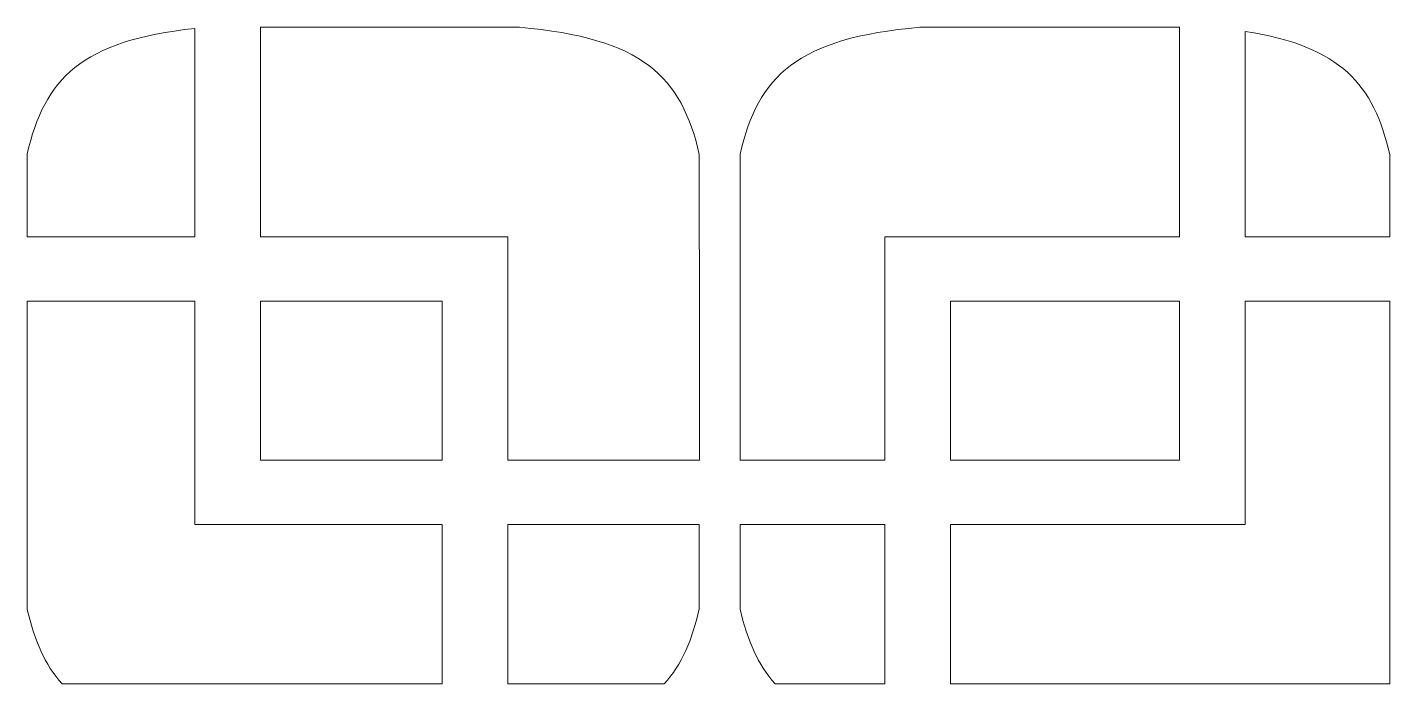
# Model space of a CAD drawing. Header units: millimetres. Extents: x -1200 to 1200, y -590 to 590.
# Drawn here: x -731 to -163, y -590 to -316 of the extents above; entities that cross this region are included whole.
import ezdxf

# ---------------------------------------------------------------- set-up
doc = ezdxf.new("R2010")
doc.units = ezdxf.units.MM
doc.header["$MEASUREMENT"] = 0
doc.layers.add('Layer 1', color=7, linetype='Continuous')

msp = doc.modelspace()

# ---------------------------------------------------------------- linework, layer by layer
at = {"layer": 'Layer 1', "color": 250, "lineweight": 20}
for points, knots in [([(-731.4806, -403.486), (-731.4806, -403.486), (-731.4806, -368.9474), (-731.4806, -368.9474), (-731.4806, -368.9474), (-730.777, -366.0672), (-730.777, -366.0672), (-730.777, -366.0672), (-730.0266, -363.259), (-730.0266, -363.259), (-730.0266, -363.259), (-729.2293, -360.5468), (-729.2293, -360.5468), (-729.2293, -360.5468), (-728.3616, -357.9306), (-728.3616, -357.9306), (-728.3616, -357.9306), (-727.4236, -355.3864), (-727.4236, -355.3864), (-727.4236, -355.3864), (-726.4152, -352.9382), (-726.4152, -352.9382), (-726.4152, -352.9382), (-725.3365, -350.562), (-725.3365, -350.562), (-725.3365, -350.562), (-724.1639, -348.2819), (-724.1639, -348.2819), (-724.1639, -348.2819), (-722.921, -346.0737), (-722.921, -346.0737), (-722.921, -346.0737), (-721.6078, -343.9616), (-721.6078, -343.9616), (-721.6078, -343.9616), (-720.1773, -341.9214), (-720.1773, -341.9214), (-720.1773, -341.9214), (-718.653, -339.9772), (-718.653, -339.9772), (-718.653, -339.9772), (-717.0349, -338.0811), (-717.0349, -338.0811), (-717.0349, -338.0811), (-715.3464, -336.281), (-715.3464, -336.281), (-715.3464, -336.281), (-713.4938, -334.5768), (-713.4938, -334.5768), (-713.4938, -334.5768), (-711.5474, -332.9207), (-711.5474, -332.9207), (-711.5474, -332.9207), (-709.4837, -331.3606), (-709.4837, -331.3606), (-709.4837, -331.3606), (-707.2794, -329.8725), (-707.2794, -329.8725), (-707.2794, -329.8725), (-704.9811, -328.4564), (-704.9811, -328.4564), (-704.9811, -328.4564), (-702.5423, -327.1363), (-702.5423, -327.1363), (-702.5423, -327.1363), (-699.9627, -325.8642), (-699.9627, -325.8642), (-699.9627, -325.8642), (-697.2424, -324.6641), (-697.2424, -324.6641), (-697.2424, -324.6641), (-694.3814, -323.56), (-694.3814, -323.56), (-694.3814, -323.56), (-691.3797, -322.504), (-691.3797, -322.504), (-691.3797, -322.504), (-688.2138, -321.5199), (-688.2138, -321.5199), (-688.2138, -321.5199), (-684.9073, -320.6318), (-684.9073, -320.6318), (-684.9073, -320.6318), (-681.4132, -319.7917), (-681.4132, -319.7917), (-681.4132, -319.7917), (-677.7783, -319.0237), (-677.7783, -319.0237), (-677.7783, -319.0237), (-673.9558, -318.3276), (-673.9558, -318.3276), (-673.9558, -318.3276), (-669.9926, -317.6796), (-669.9926, -317.6796), (-669.9926, -317.6796), (-665.8184, -317.1036), (-665.8184, -317.1036), (-665.8184, -317.1036), (-661.48, -316.6235), (-661.48, -316.6235), (-661.48, -316.6235), (-661.48, -403.486), (-661.48, -403.486), (-661.48, -403.486), (-731.4806, -403.486), (-731.4806, -403.486)], [0, 0, 0, 0, 0.02857143, 0.02857143, 0.02857143, 0.05714286, 0.05714286, 0.05714286, 0.08571429, 0.08571429, 0.08571429, 0.11428571, 0.11428571, 0.11428571, 0.14285714, 0.14285714, 0.14285714, 0.17142857, 0.17142857, 0.17142857, 0.2, 0.2, 0.2, 0.22857143, 0.22857143, 0.22857143, 0.25714286, 0.25714286, 0.25714286, 0.28571429, 0.28571429, 0.28571429, 0.31428571, 0.31428571, 0.31428571, 0.34285714, 0.34285714, 0.34285714, 0.37142857, 0.37142857, 0.37142857, 0.4, 0.4, 0.4, 0.42857143, 0.42857143, 0.42857143, 0.45714286, 0.45714286, 0.45714286, 0.48571429, 0.48571429, 0.48571429, 0.51428571, 0.51428571, 0.51428571, 0.54285714, 0.54285714, 0.54285714, 0.57142857, 0.57142857, 0.57142857, 0.6, 0.6, 0.6, 0.62857143, 0.62857143, 0.62857143, 0.65714286, 0.65714286, 0.65714286, 0.68571429, 0.68571429, 0.68571429, 0.71428571, 0.71428571, 0.71428571, 0.74285714, 0.74285714, 0.74285714, 0.77142857, 0.77142857, 0.77142857, 0.8, 0.8, 0.8, 0.82857143, 0.82857143, 0.82857143, 0.85714286, 0.85714286, 0.85714286, 0.88571429, 0.88571429, 0.88571429, 0.91428571, 0.91428571, 0.91428571, 0.94285714, 0.94285714, 0.94285714, 0.97142857, 0.97142857, 0.97142857, 1, 1, 1, 1]), ([(-450.8216, -408.6944), (-450.8216, -408.6944), (-450.8216, -496.709), (-450.8216, -496.709), (-450.8216, -496.709), (-530.8591, -496.709), (-530.8591, -496.709), (-530.8591, -496.709), (-530.8591, -403.486), (-530.8591, -403.486), (-530.8591, -403.486), (-634.066, -403.486), (-634.066, -403.486), (-634.066, -403.486), (-634.066, -316.1195), (-634.066, -316.1195), (-634.066, -316.1195), (-632.3776, -316.1195), (-632.3776, -316.1195), (-632.3776, -316.1195), (-630.6891, -316.1195), (-630.6891, -316.1195), (-630.6891, -316.1195), (-629.0006, -316.1195), (-629.0006, -316.1195), (-629.0006, -316.1195), (-627.3122, -316.1195), (-627.3122, -316.1195), (-627.3122, -316.1195), (-625.6238, -316.1195), (-625.6238, -316.1195), (-625.6238, -316.1195), (-623.9353, -316.1195), (-623.9353, -316.1195), (-623.9353, -316.1195), (-622.2233, -316.1195), (-622.2233, -316.1195), (-622.2233, -316.1195), (-620.5349, -316.1195), (-620.5349, -316.1195), (-620.5349, -316.1195), (-618.8465, -316.1195), (-618.8465, -316.1195), (-618.8465, -316.1195), (-617.158, -316.1195), (-617.158, -316.1195), (-617.158, -316.1195), (-615.4695, -316.1195), (-615.4695, -316.1195), (-615.4695, -316.1195), (-613.7811, -316.1195), (-613.7811, -316.1195), (-613.7811, -316.1195), (-612.0926, -316.1195), (-612.0926, -316.1195), (-612.0926, -316.1195), (-610.4041, -316.1195), (-610.4041, -316.1195), (-610.4041, -316.1195), (-608.7157, -316.1195), (-608.7157, -316.1195), (-608.7157, -316.1195), (-607.0273, -316.1195), (-607.0273, -316.1195), (-607.0273, -316.1195), (-605.3388, -316.1195), (-605.3388, -316.1195), (-605.3388, -316.1195), (-603.6503, -316.1195), (-603.6503, -316.1195), (-603.6503, -316.1195), (-601.9619, -316.1195), (-601.9619, -316.1195), (-601.9619, -316.1195), (-600.2734, -316.1195), (-600.2734, -316.1195), (-600.2734, -316.1195), (-598.5849, -316.1195), (-598.5849, -316.1195), (-598.5849, -316.1195), (-596.8965, -316.1195), (-596.8965, -316.1195), (-596.8965, -316.1195), (-595.2081, -316.1195), (-595.2081, -316.1195), (-595.2081, -316.1195), (-593.5196, -316.1195), (-593.5196, -316.1195), (-593.5196, -316.1195), (-591.8311, -316.1195), (-591.8311, -316.1195), (-591.8311, -316.1195), (-590.1427, -316.1195), (-590.1427, -316.1195), (-590.1427, -316.1195), (-588.4542, -316.1195), (-588.4542, -316.1195), (-588.4542, -316.1195), (-586.7658, -316.1195), (-586.7658, -316.1195), (-586.7658, -316.1195), (-585.0773, -316.1195), (-585.0773, -316.1195), (-585.0773, -316.1195), (-583.3889, -316.1195), (-583.3889, -316.1195), (-583.3889, -316.1195), (-581.7004, -316.1195), (-581.7004, -316.1195), (-581.7004, -316.1195), (-580.0119, -316.1195), (-580.0119, -316.1195), (-580.0119, -316.1195), (-578.3235, -316.1195), (-578.3235, -316.1195), (-578.3235, -316.1195), (-576.635, -316.1195), (-576.635, -316.1195), (-576.635, -316.1195), (-574.9466, -316.1195), (-574.9466, -316.1195), (-574.9466, -316.1195), (-573.2581, -316.1195), (-573.2581, -316.1195), (-573.2581, -316.1195), (-571.5697, -316.1195), (-571.5697, -316.1195), (-571.5697, -316.1195), (-569.8812, -316.1195), (-569.8812, -316.1195), (-569.8812, -316.1195), (-568.1928, -316.1195), (-568.1928, -316.1195), (-568.1928, -316.1195), (-566.5043, -316.1195), (-566.5043, -316.1195), (-566.5043, -316.1195), (-564.8158, -316.1195), (-564.8158, -316.1195), (-564.8158, -316.1195), (-563.1274, -316.1195), (-563.1274, -316.1195), (-563.1274, -316.1195), (-561.4389, -316.1195), (-561.4389, -316.1195), (-561.4389, -316.1195), (-559.7505, -316.1195), (-559.7505, -316.1195), (-559.7505, -316.1195), (-558.062, -316.1195), (-558.062, -316.1195), (-558.062, -316.1195), (-556.3736, -316.1195), (-556.3736, -316.1195), (-556.3736, -316.1195), (-554.6851, -316.1195), (-554.6851, -316.1195), (-554.6851, -316.1195), (-552.9966, -316.1195), (-552.9966, -316.1195), (-552.9966, -316.1195), (-551.3082, -316.1195), (-551.3082, -316.1195), (-551.3082, -316.1195), (-549.6198, -316.1195), (-549.6198, -316.1195), (-549.6198, -316.1195), (-547.9313, -316.1195), (-547.9313, -316.1195), (-547.9313, -316.1195), (-546.2428, -316.1195), (-546.2428, -316.1195), (-546.2428, -316.1195), (-544.5544, -316.1195), (-544.5544, -316.1195), (-544.5544, -316.1195), (-542.8659, -316.1195), (-542.8659, -316.1195), (-542.8659, -316.1195), (-541.1774, -316.1195), (-541.1774, -316.1195), (-541.1774, -316.1195), (-539.4655, -316.1195), (-539.4655, -316.1195), (-539.4655, -316.1195), (-537.7771, -316.1195), (-537.7771, -316.1195), (-537.7771, -316.1195), (-536.0887, -316.1195), (-536.0887, -316.1195), (-536.0887, -316.1195), (-534.4002, -316.1195), (-534.4002, -316.1195), (-534.4002, -316.1195), (-532.7117, -316.1195), (-532.7117, -316.1195), (-532.7117, -316.1195), (-531.0233, -316.1195), (-531.0233, -316.1195), (-531.0233, -316.1195), (-529.3348, -316.1195), (-529.3348, -316.1195), (-529.3348, -316.1195), (-527.6463, -316.1195), (-527.6463, -316.1195), (-527.6463, -316.1195), (-525.9579, -316.1195), (-525.9579, -316.1195), (-525.9579, -316.1195), (-521.2443, -316.5755), (-521.2443, -316.5755), (-521.2443, -316.5755), (-516.7183, -317.1036), (-516.7183, -317.1036), (-516.7183, -317.1036), (-512.4033, -317.6796), (-512.4033, -317.6796), (-512.4033, -317.6796), (-508.276, -318.3276), (-508.276, -318.3276), (-508.276, -318.3276), (-504.3363, -319.0717), (-504.3363, -319.0717), (-504.3363, -319.0717), (-500.5607, -319.8638), (-500.5607, -319.8638), (-500.5607, -319.8638), (-496.9727, -320.7518), (-496.9727, -320.7518), (-496.9727, -320.7518), (-493.5724, -321.7119), (-493.5724, -321.7119), (-493.5724, -321.7119), (-490.3362, -322.7199), (-490.3362, -322.7199), (-490.3362, -322.7199), (-487.2406, -323.8481), (-487.2406, -323.8481), (-487.2406, -323.8481), (-484.3093, -325.0241), (-484.3093, -325.0241), (-484.3093, -325.0241), (-481.5421, -326.2722), (-481.5421, -326.2722), (-481.5421, -326.2722), (-478.9157, -327.6163), (-478.9157, -327.6163), (-478.9157, -327.6163), (-476.4533, -329.0325), (-476.4533, -329.0325), (-476.4533, -329.0325), (-474.1082, -330.5206), (-474.1082, -330.5206), (-474.1082, -330.5206), (-471.9038, -332.1047), (-471.9038, -332.1047), (-471.9038, -332.1047), (-469.8168, -333.7848), (-469.8168, -333.7848), (-469.8168, -333.7848), (-467.8703, -335.5129), (-467.8703, -335.5129), (-467.8703, -335.5129), (-466.0177, -337.3611), (-466.0177, -337.3611), (-466.0177, -337.3611), (-464.3058, -339.2572), (-464.3058, -339.2572), (-464.3058, -339.2572), (-462.6877, -341.2733), (-462.6877, -341.2733), (-462.6877, -341.2733), (-461.1868, -343.3615), (-461.1868, -343.3615), (-461.1868, -343.3615), (-459.7798, -345.5217), (-459.7798, -345.5217), (-459.7798, -345.5217), (-458.4665, -347.8019), (-458.4665, -347.8019), (-458.4665, -347.8019), (-457.2471, -350.154), (-457.2471, -350.154), (-457.2471, -350.154), (-456.1214, -352.6022), (-456.1214, -352.6022), (-456.1214, -352.6022), (-455.0662, -355.1224), (-455.0662, -355.1224), (-455.0662, -355.1224), (-454.1047, -357.7626), (-454.1047, -357.7626), (-454.1047, -357.7626), (-453.1901, -360.4748), (-453.1901, -360.4748), (-453.1901, -360.4748), (-452.3459, -363.283), (-452.3459, -363.283), (-452.3459, -363.283), (-451.572, -366.1872), (-451.572, -366.1872), (-451.572, -366.1872), (-450.845, -369.1874), (-450.845, -369.1874), (-450.845, -369.1874), (-450.845, -408.6944), (-450.845, -408.6944), (-450.845, -408.6944), (-450.8216, -408.6944), (-450.8216, -408.6944)], [0, 0, 0, 0, 0.00970874, 0.00970874, 0.00970874, 0.01941748, 0.01941748, 0.01941748, 0.02912621, 0.02912621, 0.02912621, 0.03883495, 0.03883495, 0.03883495, 0.04854369, 0.04854369, 0.04854369, 0.05825243, 0.05825243, 0.05825243, 0.06796117, 0.06796117, 0.06796117, 0.0776699, 0.0776699, 0.0776699, 0.08737864, 0.08737864, 0.08737864, 0.09708738, 0.09708738, 0.09708738, 0.10679612, 0.10679612, 0.10679612, 0.11650485, 0.11650485, 0.11650485, 0.12621359, 0.12621359, 0.12621359, 0.13592233, 0.13592233, 0.13592233, 0.14563107, 0.14563107, 0.14563107, 0.15533981, 0.15533981, 0.15533981, 0.16504854, 0.16504854, 0.16504854, 0.17475728, 0.17475728, 0.17475728, 0.18446602, 0.18446602, 0.18446602, 0.19417476, 0.19417476, 0.19417476, 0.2038835, 0.2038835, 0.2038835, 0.21359223, 0.21359223, 0.21359223, 0.22330097, 0.22330097, 0.22330097, 0.23300971, 0.23300971, 0.23300971, 0.24271845, 0.24271845, 0.24271845, 0.25242718, 0.25242718, 0.25242718, 0.26213592, 0.26213592, 0.26213592, 0.27184466, 0.27184466, 0.27184466, 0.2815534, 0.2815534, 0.2815534, 0.29126214, 0.29126214, 0.29126214, 0.30097087, 0.30097087, 0.30097087, 0.31067961, 0.31067961, 0.31067961, 0.32038835, 0.32038835, 0.32038835, 0.33009709, 0.33009709, 0.33009709, 0.33980583, 0.33980583, 0.33980583, 0.34951456, 0.34951456, 0.34951456, 0.3592233, 0.3592233, 0.3592233, 0.36893204, 0.36893204, 0.36893204, 0.37864078, 0.37864078, 0.37864078, 0.38834951, 0.38834951, 0.38834951, 0.39805825, 0.39805825, 0.39805825, 0.40776699, 0.40776699, 0.40776699, 0.41747573, 0.41747573, 0.41747573, 0.42718447, 0.42718447, 0.42718447, 0.4368932, 0.4368932, 0.4368932, 0.44660194, 0.44660194, 0.44660194, 0.45631068, 0.45631068, 0.45631068, 0.46601942, 0.46601942, 0.46601942, 0.47572816, 0.47572816, 0.47572816, 0.48543689, 0.48543689, 0.48543689, 0.49514563, 0.49514563, 0.49514563, 0.50485437, 0.50485437, 0.50485437, 0.51456311, 0.51456311, 0.51456311, 0.52427184, 0.52427184, 0.52427184, 0.53398058, 0.53398058, 0.53398058, 0.54368932, 0.54368932, 0.54368932, 0.55339806, 0.55339806, 0.55339806, 0.5631068, 0.5631068, 0.5631068, 0.57281553, 0.57281553, 0.57281553, 0.58252427, 0.58252427, 0.58252427, 0.59223301, 0.59223301, 0.59223301, 0.60194175, 0.60194175, 0.60194175, 0.61165049, 0.61165049, 0.61165049, 0.62135922, 0.62135922, 0.62135922, 0.63106796, 0.63106796, 0.63106796, 0.6407767, 0.6407767, 0.6407767, 0.65048544, 0.65048544, 0.65048544, 0.66019417, 0.66019417, 0.66019417, 0.66990291, 0.66990291, 0.66990291, 0.67961165, 0.67961165, 0.67961165, 0.68932039, 0.68932039, 0.68932039, 0.69902913, 0.69902913, 0.69902913, 0.70873786, 0.70873786, 0.70873786, 0.7184466, 0.7184466, 0.7184466, 0.72815534, 0.72815534, 0.72815534, 0.73786408, 0.73786408, 0.73786408, 0.74757282, 0.74757282, 0.74757282, 0.75728155, 0.75728155, 0.75728155, 0.76699029, 0.76699029, 0.76699029, 0.77669903, 0.77669903, 0.77669903, 0.78640777, 0.78640777, 0.78640777, 0.7961165, 0.7961165, 0.7961165, 0.80582524, 0.80582524, 0.80582524, 0.81553398, 0.81553398, 0.81553398, 0.82524272, 0.82524272, 0.82524272, 0.83495146, 0.83495146, 0.83495146, 0.84466019, 0.84466019, 0.84466019, 0.85436893, 0.85436893, 0.85436893, 0.86407767, 0.86407767, 0.86407767, 0.87378641, 0.87378641, 0.87378641, 0.88349515, 0.88349515, 0.88349515, 0.89320388, 0.89320388, 0.89320388, 0.90291262, 0.90291262, 0.90291262, 0.91262136, 0.91262136, 0.91262136, 0.9223301, 0.9223301, 0.9223301, 0.93203883, 0.93203883, 0.93203883, 0.94174757, 0.94174757, 0.94174757, 0.95145631, 0.95145631, 0.95145631, 0.96116505, 0.96116505, 0.96116505, 0.97087379, 0.97087379, 0.97087379, 0.98058252, 0.98058252, 0.98058252, 0.99029126, 0.99029126, 0.99029126, 1, 1, 1, 1]), ([(-298.6729, -316.1195), (-298.6729, -316.1195), (-258.1734, -316.1195), (-258.1734, -316.1195), (-258.1734, -316.1195), (-258.0561, -316.1195), (-258.0561, -316.1195), (-258.0561, -316.1195), (-257.9389, -316.1195), (-257.9389, -316.1195), (-257.9389, -316.1195), (-257.7982, -316.1195), (-257.7982, -316.1195), (-257.7982, -316.1195), (-257.6809, -316.1195), (-257.6809, -316.1195), (-257.6809, -316.1195), (-257.5637, -316.1195), (-257.5637, -316.1195), (-257.5637, -316.1195), (-257.423, -316.1195), (-257.423, -316.1195), (-257.423, -316.1195), (-257.3058, -316.1195), (-257.3058, -316.1195), (-257.3058, -316.1195), (-257.1885, -316.1195), (-257.1885, -316.1195), (-257.1885, -316.1195), (-257.0712, -316.1195), (-257.0712, -316.1195), (-257.0712, -316.1195), (-256.9305, -316.1195), (-256.9305, -316.1195), (-256.9305, -316.1195), (-256.8133, -316.1195), (-256.8133, -316.1195), (-256.8133, -316.1195), (-256.696, -316.1195), (-256.696, -316.1195), (-256.696, -316.1195), (-256.5553, -316.1195), (-256.5553, -316.1195), (-256.5553, -316.1195), (-256.438, -316.1195), (-256.438, -316.1195), (-256.438, -316.1195), (-256.3208, -316.1195), (-256.3208, -316.1195), (-256.3208, -316.1195), (-256.2036, -316.1195), (-256.2036, -316.1195), (-256.2036, -316.1195), (-256.0628, -316.1195), (-256.0628, -316.1195), (-256.0628, -316.1195), (-255.9456, -316.1195), (-255.9456, -316.1195), (-255.9456, -316.1195), (-255.8283, -316.1195), (-255.8283, -316.1195), (-255.8283, -316.1195), (-255.6876, -316.1195), (-255.6876, -316.1195), (-255.6876, -316.1195), (-255.5704, -316.1195), (-255.5704, -316.1195), (-255.5704, -316.1195), (-255.4531, -316.1195), (-255.4531, -316.1195), (-255.4531, -316.1195), (-255.3358, -316.1195), (-255.3358, -316.1195), (-255.3358, -316.1195), (-255.1952, -316.1195), (-255.1952, -316.1195), (-255.1952, -316.1195), (-255.0779, -316.1195), (-255.0779, -316.1195), (-255.0779, -316.1195), (-254.9607, -316.1195), (-254.9607, -316.1195), (-254.9607, -316.1195), (-254.8199, -316.1195), (-254.8199, -316.1195), (-254.8199, -316.1195), (-254.7027, -316.1195), (-254.7027, -316.1195), (-254.7027, -316.1195), (-254.5855, -316.1195), (-254.5855, -316.1195), (-254.5855, -316.1195), (-254.4447, -316.1195), (-254.4447, -316.1195), (-254.4447, -316.1195), (-254.3275, -316.1195), (-254.3275, -316.1195), (-254.3275, -316.1195), (-254.2102, -316.1195), (-254.2102, -316.1195), (-254.2102, -316.1195), (-254.093, -316.1195), (-254.093, -316.1195), (-254.093, -316.1195), (-253.9523, -316.1195), (-253.9523, -316.1195), (-253.9523, -316.1195), (-253.835, -316.1195), (-253.835, -316.1195), (-253.835, -316.1195), (-253.7177, -316.1195), (-253.7177, -316.1195), (-253.7177, -316.1195), (-253.5771, -316.1195), (-253.5771, -316.1195), (-253.5771, -316.1195), (-253.4598, -316.1195), (-253.4598, -316.1195), (-253.4598, -316.1195), (-253.3425, -316.1195), (-253.3425, -316.1195), (-253.3425, -316.1195), (-253.2253, -316.1195), (-253.2253, -316.1195), (-253.2253, -316.1195), (-253.0846, -316.1195), (-253.0846, -316.1195), (-253.0846, -316.1195), (-252.9674, -316.1195), (-252.9674, -316.1195), (-252.9674, -316.1195), (-252.8501, -316.1195), (-252.8501, -316.1195), (-252.8501, -316.1195), (-252.7094, -316.1195), (-252.7094, -316.1195), (-252.7094, -316.1195), (-252.5921, -316.1195), (-252.5921, -316.1195), (-252.5921, -316.1195), (-252.4749, -316.1195), (-252.4749, -316.1195), (-252.4749, -316.1195), (-252.3576, -316.1195), (-252.3576, -316.1195), (-252.3576, -316.1195), (-252.2169, -316.1195), (-252.2169, -316.1195), (-252.2169, -316.1195), (-252.0996, -316.1195), (-252.0996, -316.1195), (-252.0996, -316.1195), (-251.9824, -316.1195), (-251.9824, -316.1195), (-251.9824, -316.1195), (-251.8417, -316.1195), (-251.8417, -316.1195), (-251.8417, -316.1195), (-251.7244, -316.1195), (-251.7244, -316.1195), (-251.7244, -316.1195), (-251.6072, -316.1195), (-251.6072, -316.1195), (-251.6072, -316.1195), (-251.4899, -316.1195), (-251.4899, -316.1195), (-251.4899, -316.1195), (-251.3493, -316.1195), (-251.3493, -316.1195), (-251.3493, -316.1195), (-251.232, -316.1195), (-251.232, -316.1195), (-251.232, -316.1195), (-251.1147, -316.1195), (-251.1147, -316.1195), (-251.1147, -316.1195), (-250.974, -316.1195), (-250.974, -316.1195), (-250.974, -316.1195), (-250.8568, -316.1195), (-250.8568, -316.1195), (-250.8568, -316.1195), (-250.7395, -316.1195), (-250.7395, -316.1195), (-250.7395, -316.1195), (-250.6223, -316.1195), (-250.6223, -316.1195), (-250.6223, -316.1195), (-250.4815, -316.1195), (-250.4815, -316.1195), (-250.4815, -316.1195), (-250.3643, -316.1195), (-250.3643, -316.1195), (-250.3643, -316.1195), (-250.2471, -316.1195), (-250.2471, -316.1195), (-250.2471, -316.1195), (-250.2471, -403.486), (-250.2471, -403.486), (-250.2471, -403.486), (-373.3168, -403.486), (-373.3168, -403.486), (-373.3168, -403.486), (-373.3168, -496.709), (-373.3168, -496.709), (-373.3168, -496.709), (-433.7728, -496.709), (-433.7728, -496.709), (-433.7728, -496.709), (-433.7728, -369.0194), (-433.7728, -369.0194), (-433.7728, -369.0194), (-433.0459, -366.0432), (-433.0459, -366.0432), (-433.0459, -366.0432), (-432.272, -363.139), (-432.272, -363.139), (-432.272, -363.139), (-431.4278, -360.3308), (-431.4278, -360.3308), (-431.4278, -360.3308), (-430.5132, -357.6186), (-430.5132, -357.6186), (-430.5132, -357.6186), (-429.5517, -355.0024), (-429.5517, -355.0024), (-429.5517, -355.0024), (-428.4965, -352.4822), (-428.4965, -352.4822), (-428.4965, -352.4822), (-427.3474, -350.058), (-427.3474, -350.058), (-427.3474, -350.058), (-426.1279, -347.7058), (-426.1279, -347.7058), (-426.1279, -347.7058), (-424.8147, -345.4497), (-424.8147, -345.4497), (-424.8147, -345.4497), (-423.4076, -343.2895), (-423.4076, -343.2895), (-423.4076, -343.2895), (-421.9068, -341.2013), (-421.9068, -341.2013), (-421.9068, -341.2013), (-420.2887, -339.2092), (-420.2887, -339.2092), (-420.2887, -339.2092), (-418.5768, -337.2891), (-418.5768, -337.2891), (-418.5768, -337.2891), (-416.7241, -335.4649), (-416.7241, -335.4649), (-416.7241, -335.4649), (-414.7777, -333.7368), (-414.7777, -333.7368), (-414.7777, -333.7368), (-412.6906, -332.0807), (-412.6906, -332.0807), (-412.6906, -332.0807), (-410.4863, -330.4966), (-410.4863, -330.4966), (-410.4863, -330.4966), (-408.1412, -329.0085), (-408.1412, -329.0085), (-408.1412, -329.0085), (-405.6788, -327.5923), (-405.6788, -327.5923), (-405.6788, -327.5923), (-403.0523, -326.2482), (-403.0523, -326.2482), (-403.0523, -326.2482), (-400.2852, -325.0001), (-400.2852, -325.0001), (-400.2852, -325.0001), (-397.3538, -323.8481), (-397.3538, -323.8481), (-397.3538, -323.8481), (-394.2817, -322.7199), (-394.2817, -322.7199), (-394.2817, -322.7199), (-391.0455, -321.6879), (-391.0455, -321.6879), (-391.0455, -321.6879), (-387.6217, -320.7278), (-387.6217, -320.7278), (-387.6217, -320.7278), (-384.0338, -319.8638), (-384.0338, -319.8638), (-384.0338, -319.8638), (-380.2817, -319.0717), (-380.2817, -319.0717), (-380.2817, -319.0717), (-376.3419, -318.3276), (-376.3419, -318.3276), (-376.3419, -318.3276), (-372.2146, -317.6796), (-372.2146, -317.6796), (-372.2146, -317.6796), (-367.8996, -317.1036), (-367.8996, -317.1036), (-367.8996, -317.1036), (-363.3971, -316.5755), (-363.3971, -316.5755), (-363.3971, -316.5755), (-358.6835, -316.1195), (-358.6835, -316.1195), (-358.6835, -316.1195), (-298.6729, -316.1195), (-298.6729, -316.1195)], [0, 0, 0, 0, 0.00970874, 0.00970874, 0.00970874, 0.01941748, 0.01941748, 0.01941748, 0.02912621, 0.02912621, 0.02912621, 0.03883495, 0.03883495, 0.03883495, 0.04854369, 0.04854369, 0.04854369, 0.05825243, 0.05825243, 0.05825243, 0.06796117, 0.06796117, 0.06796117, 0.0776699, 0.0776699, 0.0776699, 0.08737864, 0.08737864, 0.08737864, 0.09708738, 0.09708738, 0.09708738, 0.10679612, 0.10679612, 0.10679612, 0.11650485, 0.11650485, 0.11650485, 0.12621359, 0.12621359, 0.12621359, 0.13592233, 0.13592233, 0.13592233, 0.14563107, 0.14563107, 0.14563107, 0.15533981, 0.15533981, 0.15533981, 0.16504854, 0.16504854, 0.16504854, 0.17475728, 0.17475728, 0.17475728, 0.18446602, 0.18446602, 0.18446602, 0.19417476, 0.19417476, 0.19417476, 0.2038835, 0.2038835, 0.2038835, 0.21359223, 0.21359223, 0.21359223, 0.22330097, 0.22330097, 0.22330097, 0.23300971, 0.23300971, 0.23300971, 0.24271845, 0.24271845, 0.24271845, 0.25242718, 0.25242718, 0.25242718, 0.26213592, 0.26213592, 0.26213592, 0.27184466, 0.27184466, 0.27184466, 0.2815534, 0.2815534, 0.2815534, 0.29126214, 0.29126214, 0.29126214, 0.30097087, 0.30097087, 0.30097087, 0.31067961, 0.31067961, 0.31067961, 0.32038835, 0.32038835, 0.32038835, 0.33009709, 0.33009709, 0.33009709, 0.33980583, 0.33980583, 0.33980583, 0.34951456, 0.34951456, 0.34951456, 0.3592233, 0.3592233, 0.3592233, 0.36893204, 0.36893204, 0.36893204, 0.37864078, 0.37864078, 0.37864078, 0.38834951, 0.38834951, 0.38834951, 0.39805825, 0.39805825, 0.39805825, 0.40776699, 0.40776699, 0.40776699, 0.41747573, 0.41747573, 0.41747573, 0.42718447, 0.42718447, 0.42718447, 0.4368932, 0.4368932, 0.4368932, 0.44660194, 0.44660194, 0.44660194, 0.45631068, 0.45631068, 0.45631068, 0.46601942, 0.46601942, 0.46601942, 0.47572816, 0.47572816, 0.47572816, 0.48543689, 0.48543689, 0.48543689, 0.49514563, 0.49514563, 0.49514563, 0.50485437, 0.50485437, 0.50485437, 0.51456311, 0.51456311, 0.51456311, 0.52427184, 0.52427184, 0.52427184, 0.53398058, 0.53398058, 0.53398058, 0.54368932, 0.54368932, 0.54368932, 0.55339806, 0.55339806, 0.55339806, 0.5631068, 0.5631068, 0.5631068, 0.57281553, 0.57281553, 0.57281553, 0.58252427, 0.58252427, 0.58252427, 0.59223301, 0.59223301, 0.59223301, 0.60194175, 0.60194175, 0.60194175, 0.61165049, 0.61165049, 0.61165049, 0.62135922, 0.62135922, 0.62135922, 0.63106796, 0.63106796, 0.63106796, 0.6407767, 0.6407767, 0.6407767, 0.65048544, 0.65048544, 0.65048544, 0.66019417, 0.66019417, 0.66019417, 0.66990291, 0.66990291, 0.66990291, 0.67961165, 0.67961165, 0.67961165, 0.68932039, 0.68932039, 0.68932039, 0.69902913, 0.69902913, 0.69902913, 0.70873786, 0.70873786, 0.70873786, 0.7184466, 0.7184466, 0.7184466, 0.72815534, 0.72815534, 0.72815534, 0.73786408, 0.73786408, 0.73786408, 0.74757282, 0.74757282, 0.74757282, 0.75728155, 0.75728155, 0.75728155, 0.76699029, 0.76699029, 0.76699029, 0.77669903, 0.77669903, 0.77669903, 0.78640777, 0.78640777, 0.78640777, 0.7961165, 0.7961165, 0.7961165, 0.80582524, 0.80582524, 0.80582524, 0.81553398, 0.81553398, 0.81553398, 0.82524272, 0.82524272, 0.82524272, 0.83495146, 0.83495146, 0.83495146, 0.84466019, 0.84466019, 0.84466019, 0.85436893, 0.85436893, 0.85436893, 0.86407767, 0.86407767, 0.86407767, 0.87378641, 0.87378641, 0.87378641, 0.88349515, 0.88349515, 0.88349515, 0.89320388, 0.89320388, 0.89320388, 0.90291262, 0.90291262, 0.90291262, 0.91262136, 0.91262136, 0.91262136, 0.9223301, 0.9223301, 0.9223301, 0.93203883, 0.93203883, 0.93203883, 0.94174757, 0.94174757, 0.94174757, 0.95145631, 0.95145631, 0.95145631, 0.96116505, 0.96116505, 0.96116505, 0.97087379, 0.97087379, 0.97087379, 0.98058252, 0.98058252, 0.98058252, 0.99029126, 0.99029126, 0.99029126, 1, 1, 1, 1]), ([(-162.5177, -403.486), (-162.5177, -403.486), (-162.5177, -369.1874), (-162.5177, -369.1874), (-162.5177, -369.1874), (-163.8544, -363.883), (-163.8544, -363.883), (-163.8544, -363.883), (-165.3787, -358.8667), (-165.3787, -358.8667), (-165.3787, -358.8667), (-166.2229, -356.4665), (-166.2229, -356.4665), (-166.2229, -356.4665), (-167.114, -354.1383), (-167.114, -354.1383), (-167.114, -354.1383), (-168.099, -351.9061), (-168.099, -351.9061), (-168.099, -351.9061), (-169.1308, -349.722), (-169.1308, -349.722), (-169.1308, -349.722), (-170.233, -347.6338), (-170.233, -347.6338), (-170.233, -347.6338), (-171.4055, -345.5937), (-171.4055, -345.5937), (-171.4055, -345.5937), (-172.6718, -343.6495), (-172.6718, -343.6495), (-172.6718, -343.6495), (-173.9851, -341.7534), (-173.9851, -341.7534), (-173.9851, -341.7534), (-175.4156, -339.9292), (-175.4156, -339.9292), (-175.4156, -339.9292), (-176.9164, -338.2011), (-176.9164, -338.2011), (-176.9164, -338.2011), (-178.5111, -336.521), (-178.5111, -336.521), (-178.5111, -336.521), (-180.1996, -334.8889), (-180.1996, -334.8889), (-180.1996, -334.8889), (-181.9818, -333.3528), (-181.9818, -333.3528), (-181.9818, -333.3528), (-183.8813, -331.8887), (-183.8813, -331.8887), (-183.8813, -331.8887), (-185.8512, -330.4726), (-185.8512, -330.4726), (-185.8512, -330.4726), (-187.9618, -329.1285), (-187.9618, -329.1285), (-187.9618, -329.1285), (-190.1661, -327.8323), (-190.1661, -327.8323), (-190.1661, -327.8323), (-192.4877, -326.6323), (-192.4877, -326.6323), (-192.4877, -326.6323), (-194.9501, -325.4802), (-194.9501, -325.4802), (-194.9501, -325.4802), (-197.5063, -324.3761), (-197.5063, -324.3761), (-197.5063, -324.3761), (-200.2031, -323.368), (-200.2031, -323.368), (-200.2031, -323.368), (-203.0172, -322.384), (-203.0172, -322.384), (-203.0172, -322.384), (-205.972, -321.4959), (-205.972, -321.4959), (-205.972, -321.4959), (-209.044, -320.6558), (-209.044, -320.6558), (-209.044, -320.6558), (-212.2802, -319.8638), (-212.2802, -319.8638), (-212.2802, -319.8638), (-215.6571, -319.1437), (-215.6571, -319.1437), (-215.6571, -319.1437), (-219.1513, -318.4717), (-219.1513, -318.4717), (-219.1513, -318.4717), (-222.8331, -317.8716), (-222.8331, -317.8716), (-222.8331, -317.8716), (-222.8331, -403.486), (-222.8331, -403.486), (-222.8331, -403.486), (-162.5177, -403.486), (-162.5177, -403.486)], [0, 0, 0, 0, 0.03030303, 0.03030303, 0.03030303, 0.06060606, 0.06060606, 0.06060606, 0.09090909, 0.09090909, 0.09090909, 0.12121212, 0.12121212, 0.12121212, 0.15151515, 0.15151515, 0.15151515, 0.18181818, 0.18181818, 0.18181818, 0.21212121, 0.21212121, 0.21212121, 0.24242424, 0.24242424, 0.24242424, 0.27272727, 0.27272727, 0.27272727, 0.3030303, 0.3030303, 0.3030303, 0.33333333, 0.33333333, 0.33333333, 0.36363636, 0.36363636, 0.36363636, 0.39393939, 0.39393939, 0.39393939, 0.42424242, 0.42424242, 0.42424242, 0.45454545, 0.45454545, 0.45454545, 0.48484848, 0.48484848, 0.48484848, 0.51515152, 0.51515152, 0.51515152, 0.54545455, 0.54545455, 0.54545455, 0.57575758, 0.57575758, 0.57575758, 0.60606061, 0.60606061, 0.60606061, 0.63636364, 0.63636364, 0.63636364, 0.66666667, 0.66666667, 0.66666667, 0.6969697, 0.6969697, 0.6969697, 0.72727273, 0.72727273, 0.72727273, 0.75757576, 0.75757576, 0.75757576, 0.78787879, 0.78787879, 0.78787879, 0.81818182, 0.81818182, 0.81818182, 0.84848485, 0.84848485, 0.84848485, 0.87878788, 0.87878788, 0.87878788, 0.90909091, 0.90909091, 0.90909091, 0.93939394, 0.93939394, 0.93939394, 0.96969697, 0.96969697, 0.96969697, 1, 1, 1, 1]), ([(-558.2731, -590.0039), (-558.2731, -590.0039), (-716.8942, -590.0039), (-716.8942, -590.0039), (-716.8942, -590.0039), (-718.2308, -588.4918), (-718.2308, -588.4918), (-718.2308, -588.4918), (-719.4972, -586.9076), (-719.4972, -586.9076), (-719.4972, -586.9076), (-720.6932, -585.2755), (-720.6932, -585.2755), (-720.6932, -585.2755), (-721.8423, -583.5954), (-721.8423, -583.5954), (-721.8423, -583.5954), (-722.921, -581.8673), (-722.921, -581.8673), (-722.921, -581.8673), (-723.9529, -580.0431), (-723.9529, -580.0431), (-723.9529, -580.0431), (-725.8289, -576.2989), (-725.8289, -576.2989), (-725.8289, -576.2989), (-727.4939, -572.3146), (-727.4939, -572.3146), (-727.4939, -572.3146), (-728.9948, -568.0902), (-728.9948, -568.0902), (-728.9948, -568.0902), (-730.3081, -563.6499), (-730.3081, -563.6499), (-730.3081, -563.6499), (-731.4806, -558.9696), (-731.4806, -558.9696), (-731.4806, -558.9696), (-731.4806, -430.416), (-731.4806, -430.416), (-731.4806, -430.416), (-661.48, -430.416), (-661.48, -430.416), (-661.48, -430.416), (-661.48, -523.615), (-661.48, -523.615), (-661.48, -523.615), (-558.2731, -523.615), (-558.2731, -523.615), (-558.2731, -523.615), (-558.2731, -590.0039), (-558.2731, -590.0039)], [0, 0, 0, 0, 0.05882353, 0.05882353, 0.05882353, 0.11764706, 0.11764706, 0.11764706, 0.17647059, 0.17647059, 0.17647059, 0.23529412, 0.23529412, 0.23529412, 0.29411765, 0.29411765, 0.29411765, 0.35294118, 0.35294118, 0.35294118, 0.41176471, 0.41176471, 0.41176471, 0.47058824, 0.47058824, 0.47058824, 0.52941176, 0.52941176, 0.52941176, 0.58823529, 0.58823529, 0.58823529, 0.64705882, 0.64705882, 0.64705882, 0.70588235, 0.70588235, 0.70588235, 0.76470588, 0.76470588, 0.76470588, 0.82352941, 0.82352941, 0.82352941, 0.88235294, 0.88235294, 0.88235294, 0.94117647, 0.94117647, 0.94117647, 1, 1, 1, 1]), ([(-558.2731, -496.709), (-558.2731, -496.709), (-558.2731, -430.416), (-558.2731, -430.416), (-558.2731, -430.416), (-634.066, -430.416), (-634.066, -430.416), (-634.066, -430.416), (-634.066, -496.709), (-634.066, -496.709), (-634.066, -496.709), (-558.2731, -496.709), (-558.2731, -496.709)], [0, 0, 0, 0, 0.25, 0.25, 0.25, 0.5, 0.5, 0.5, 0.75, 0.75, 0.75, 1, 1, 1, 1]), ([(-250.2471, -430.416), (-250.2471, -430.416), (-250.2471, -496.709), (-250.2471, -496.709), (-250.2471, -496.709), (-345.9028, -496.709), (-345.9028, -496.709), (-345.9028, -496.709), (-345.9028, -430.416), (-345.9028, -430.416), (-345.9028, -430.416), (-250.2471, -430.416), (-250.2471, -430.416)], [0, 0, 0, 0, 0.25, 0.25, 0.25, 0.5, 0.5, 0.5, 0.75, 0.75, 0.75, 1, 1, 1, 1]), ([(-162.5177, -590.0039), (-162.5177, -590.0039), (-345.9028, -590.0039), (-345.9028, -590.0039), (-345.9028, -590.0039), (-345.9028, -523.615), (-345.9028, -523.615), (-345.9028, -523.615), (-222.8331, -523.615), (-222.8331, -523.615), (-222.8331, -523.615), (-222.8331, -430.416), (-222.8331, -430.416), (-222.8331, -430.416), (-162.5177, -430.416), (-162.5177, -430.416), (-162.5177, -430.416), (-162.5177, -590.0039), (-162.5177, -590.0039)], [0, 0, 0, 0, 0.16666667, 0.16666667, 0.16666667, 0.33333333, 0.33333333, 0.33333333, 0.5, 0.5, 0.5, 0.66666667, 0.66666667, 0.66666667, 0.83333333, 0.83333333, 0.83333333, 1, 1, 1, 1]), ([(-465.5018, -590.0039), (-465.5018, -590.0039), (-530.8591, -590.0039), (-530.8591, -590.0039), (-530.8591, -590.0039), (-530.8591, -523.615), (-530.8591, -523.615), (-530.8591, -523.615), (-450.845, -523.615), (-450.845, -523.615), (-450.845, -523.615), (-450.845, -558.7536), (-450.845, -558.7536), (-450.845, -558.7536), (-452.0176, -563.4579), (-452.0176, -563.4579), (-452.0176, -563.4579), (-453.3543, -567.9463), (-453.3543, -567.9463), (-453.3543, -567.9463), (-454.8317, -572.1946), (-454.8317, -572.1946), (-454.8317, -572.1946), (-456.5201, -576.2029), (-456.5201, -576.2029), (-456.5201, -576.2029), (-458.3962, -579.9951), (-458.3962, -579.9951), (-458.3962, -579.9951), (-459.428, -581.7953), (-459.428, -581.7953), (-459.428, -581.7953), (-460.5068, -583.5474), (-460.5068, -583.5474), (-460.5068, -583.5474), (-461.6558, -585.2515), (-461.6558, -585.2515), (-461.6558, -585.2515), (-462.8753, -586.8836), (-462.8753, -586.8836), (-462.8753, -586.8836), (-464.1417, -588.4678), (-464.1417, -588.4678), (-464.1417, -588.4678), (-465.5018, -590.0039), (-465.5018, -590.0039)], [0, 0, 0, 0, 0.06666667, 0.06666667, 0.06666667, 0.13333333, 0.13333333, 0.13333333, 0.2, 0.2, 0.2, 0.26666667, 0.26666667, 0.26666667, 0.33333333, 0.33333333, 0.33333333, 0.4, 0.4, 0.4, 0.46666667, 0.46666667, 0.46666667, 0.53333333, 0.53333333, 0.53333333, 0.6, 0.6, 0.6, 0.66666667, 0.66666667, 0.66666667, 0.73333333, 0.73333333, 0.73333333, 0.8, 0.8, 0.8, 0.86666667, 0.86666667, 0.86666667, 0.93333333, 0.93333333, 0.93333333, 1, 1, 1, 1]), ([(-373.3168, -590.0039), (-373.3168, -590.0039), (-419.163, -590.0039), (-419.163, -590.0039), (-419.163, -590.0039), (-420.4998, -588.4918), (-420.4998, -588.4918), (-420.4998, -588.4918), (-421.7661, -586.9076), (-421.7661, -586.9076), (-421.7661, -586.9076), (-422.9855, -585.2755), (-422.9855, -585.2755), (-422.9855, -585.2755), (-424.1346, -583.5714), (-424.1346, -583.5714), (-424.1346, -583.5714), (-425.2133, -581.8673), (-425.2133, -581.8673), (-425.2133, -581.8673), (-426.2217, -580.0431), (-426.2217, -580.0431), (-426.2217, -580.0431), (-428.1212, -576.2749), (-428.1212, -576.2749), (-428.1212, -576.2749), (-429.7863, -572.2666), (-429.7863, -572.2666), (-429.7863, -572.2666), (-431.2871, -568.0423), (-431.2871, -568.0423), (-431.2871, -568.0423), (-432.6003, -563.6019), (-432.6003, -563.6019), (-432.6003, -563.6019), (-433.7728, -558.8976), (-433.7728, -558.8976), (-433.7728, -558.8976), (-433.7728, -523.615), (-433.7728, -523.615), (-433.7728, -523.615), (-373.3168, -523.615), (-373.3168, -523.615), (-373.3168, -523.615), (-373.3168, -590.0039), (-373.3168, -590.0039)], [0, 0, 0, 0, 0.06666667, 0.06666667, 0.06666667, 0.13333333, 0.13333333, 0.13333333, 0.2, 0.2, 0.2, 0.26666667, 0.26666667, 0.26666667, 0.33333333, 0.33333333, 0.33333333, 0.4, 0.4, 0.4, 0.46666667, 0.46666667, 0.46666667, 0.53333333, 0.53333333, 0.53333333, 0.6, 0.6, 0.6, 0.66666667, 0.66666667, 0.66666667, 0.73333333, 0.73333333, 0.73333333, 0.8, 0.8, 0.8, 0.86666667, 0.86666667, 0.86666667, 0.93333333, 0.93333333, 0.93333333, 1, 1, 1, 1])]:
    msp.add_open_spline(points, degree=3, knots=knots, dxfattribs=at)

doc.saveas('drawing.dxf')
